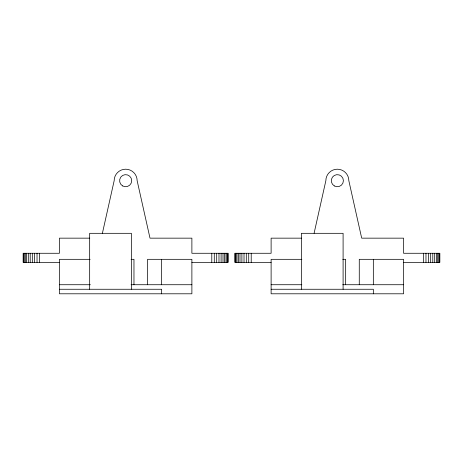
<?xml version="1.0" encoding="UTF-8"?>
<svg xmlns="http://www.w3.org/2000/svg" width="463" height="463" viewBox="0 0 463 463"><rect width="100%" height="100%" fill="white"/><g stroke="black" fill="none" stroke-linecap="round" stroke-linejoin="round"><path stroke-width="0.69" d="M102.404 233.248L114.164 180.692A11.494 11.494 0 0 1 125.652 169.203A11.494 11.494 0 0 1 137.146 180.692L150 238.156L191.885 238.156L191.885 253.273L228.155 253.273L228.155 262.347L191.885 262.347M314.099 233.248L325.854 180.692A11.494 11.494 0 0 1 337.348 169.203A11.494 11.494 0 0 1 348.836 180.692L361.69 238.156L403.574 238.156L403.574 253.273L439.85 253.273L439.85 262.347L403.574 262.347M89.753 238.156L59.426 238.156L59.426 253.273L23.15 253.273L23.15 262.347L59.426 262.347M301.448 238.156L271.115 238.156L271.115 253.273L234.845 253.273L234.845 262.347L271.115 262.347M90.152 259.321L59.426 259.321L59.426 293.797L191.885 293.797L191.885 259.321L147.581 259.321L147.581 284.728M131.075 259.321L133.969 259.321L133.969 284.728M301.841 259.321L271.115 259.321L271.115 293.797L403.574 293.797L403.574 259.321L359.271 259.321L359.271 284.728M342.77 259.321L345.664 259.321L345.664 284.728M59.426 284.728L90.378 284.728M131.075 284.728L191.885 284.728M271.115 284.728L301.841 284.728M342.77 284.728L403.574 284.728M59.426 289.259L161.639 289.259L161.639 293.797M271.115 289.259L373.334 289.259L373.334 293.797M439.48 253.273L439.48 262.347M438.762 253.273L438.762 262.347M437.709 253.273L437.709 262.347M436.343 253.273L436.343 262.347M434.693 253.273L434.693 262.347M432.789 253.273L432.789 262.347M430.677 253.273L430.677 262.347M428.385 253.273L428.385 262.347M425.972 253.273L425.972 262.347M423.483 253.273L423.483 262.347M373.334 259.321L373.334 284.728M343.095 289.259L343.095 233.317L301.361 233.317L301.361 289.259M251.212 253.273L251.212 262.347M248.718 253.273L248.718 262.347M246.304 253.273L246.304 262.347M244.018 253.273L244.018 262.347M241.9 253.273L241.9 262.347M240.002 253.273L240.002 262.347M238.352 253.273L238.352 262.347M236.987 253.273L236.987 262.347M235.933 253.273L235.933 262.347M235.216 253.273L235.216 262.347M227.784 253.273L227.784 262.347M227.067 253.273L227.067 262.347M226.013 253.273L226.013 262.347M224.648 253.273L224.648 262.347M222.998 253.273L222.998 262.347M221.1 253.273L221.1 262.347M218.982 253.273L218.982 262.347M216.696 253.273L216.696 262.347M214.282 253.273L214.282 262.347M211.788 253.273L211.788 262.347M161.639 259.321L161.639 284.728M131.399 289.259L131.399 233.317L89.666 233.317L89.666 289.259M39.517 253.273L39.517 262.347M37.028 253.273L37.028 262.347M34.615 253.273L34.615 262.347M32.323 253.273L32.323 262.347M30.211 253.273L30.211 262.347M28.307 253.273L28.307 262.347M26.657 253.273L26.657 262.347M25.291 253.273L25.291 262.347M24.238 253.273L24.238 262.347M23.52 253.273L23.52 262.347M334.321 185.929A6.048 6.048 0 0 0 343.396 180.692A6.048 6.048 0 0 0 334.321 175.454A6.048 6.048 0 0 0 334.321 185.929M122.631 185.929A6.048 6.048 0 0 0 131.7 180.692A6.048 6.048 0 0 0 122.631 175.454A6.048 6.048 0 0 0 122.631 185.929"/></g></svg>
